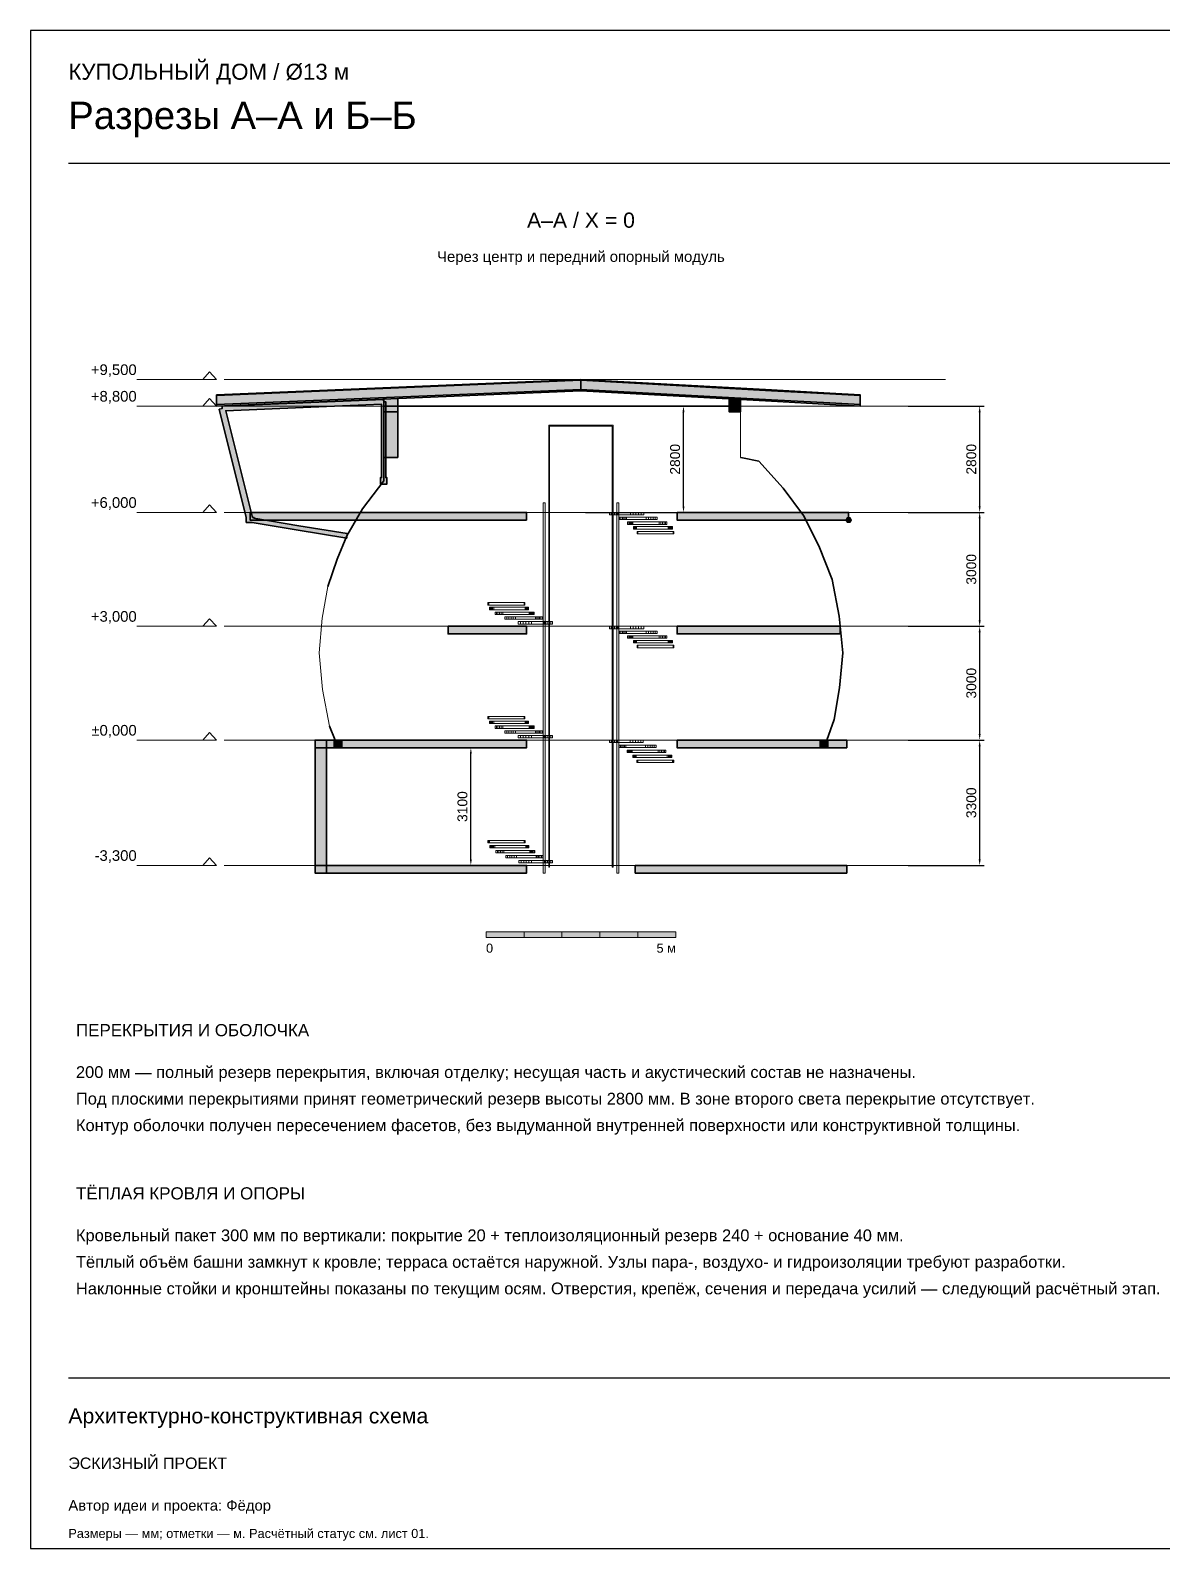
# Paper-space layout '04 Разрезы А–А и Б–Б' of a CAD drawing. Header units: millimetres. Extents: x 10 to 584, y 10 to 410.
# Drawn here: x 10 to 308.2, y 10 to 410 of the extents above; entities that cross this region are included whole.
import ezdxf
from ezdxf.enums import TextEntityAlignment as Align

# ---------------------------------------------------------------- set-up
doc = ezdxf.new("R2010")
doc.units = ezdxf.units.MM
for name, color, linetype, lineweight, true_color in [('P_BEYOND', 7, 'Continuous', 9, 0x9ea9a3), ('P_CUT', 7, 'Continuous', 35, 0x203e3b), ('P_DIM', 7, 'Continuous', 13, 0x203e3b), ('P_FILL', 7, 'Continuous', 0, 0xe8e9e2), ('P_FRAME', 7, 'Continuous', 25, 0x203e3b), ('P_GLASS', 7, 'Continuous', 13, 0x65969d), ('P_OUTLINE', 7, 'Continuous', 18, 0x203e3b), ('P_TEXT', 7, 'Continuous', 18, 0x203e3b)]:
    doc.layers.add(name, color=color, linetype=linetype, lineweight=lineweight, true_color=true_color)
doc.styles.add('DOME', font='Arial.ttf')
doc.dimstyles.new('DOME_DIM', dxfattribs={"dimtxt": 2.6, "dimasz": 1.6, "dimexe": 1.2, "dimexo": 1.2, "dimgap": 0.9, "dimtad": 1, "dimdec": 0, "dimtxsty": 'DOME', "dimcen": 2.5, "dimazin": 3, "dimtfac": 1, "dimtmove": 0, "dimatfit": 3, "dimarcsym": 0})

psp = doc.layouts.new('04 Разрезы А–А и Б–Б')

# ---------------------------------------------------------------- hatches: boundary and pattern name
at = {"layer": 'P_FILL', "true_color": 0xc6b590}
for points in [[(59, 314), (155, 318), (205.1884, 315.2687), (220.5001, 314.4354), (228.5, 314), (228.5, 313.8), (220.5001, 314.2354), (205.1884, 315.0687), (155, 317.8), (59, 313.8)], [(155, 315.4), (205.1884, 312.6687), (220.5001, 311.8354), (228.5, 311.4), (228.5, 311), (220.5001, 311.4354), (205.1884, 312.2687), (155, 315), (59, 311), (59, 311.4)]]:
    psp.add_hatch(color=253, dxfattribs=at).paths.add_polyline_path(points)
at = {"layer": 'P_FILL', "true_color": 0xefe6ca}
psp.add_hatch(color=254, dxfattribs=at).paths.add_polyline_path([(59, 313.8), (155, 317.8), (205.1884, 315.0687), (220.5001, 314.2354), (228.5, 313.8), (228.5, 311.4), (220.5001, 311.8354), (205.1884, 312.6687), (155, 315.4), (59, 311.4)])
at = {"layer": 'P_FILL', "true_color": 0xb6a17c}
for points in [[(66.8572, 280.3), (66.8572, 281.6996), (59.724, 310.1681), (60.5, 310.3625), (60.4832, 310.7663), (60.4748, 310.9682), (81.7525, 311.8548), (103.0302, 312.7413), (103.0386, 312.5394), (103.0554, 312.1356), (103.6054, 312.1356), (103.6054, 292.1618), (103.9054, 292.1618), (103.9054, 291.3118), (103.9054, 290.4618), (103.0554, 290.4618), (102.2054, 290.4618), (102.2054, 291.3118), (102.2054, 292.1618), (102.5054, 292.1618), (102.5054, 311.506), (81.803, 310.6434), (61.4666, 309.796), (68.5065, 281.7), (68.8572, 281.7), (68.8572, 281.45), (80.6947, 279.5048), (93.4339, 277.4114), (93.4011, 277.212), (93.3356, 276.8132), (93.3356, 276.4379), (93.3356, 276.2503), (93.2431, 276.2503), (93.2373, 276.215), (93.0225, 276.2503), (92.7856, 276.2503), (92.7856, 276.2892), (80.4981, 278.3084), (68.3784, 280.3)], [(224.8, 281), (224.975, 281.3031), (225.15, 281.6062), (225.5, 281.6062), (225.85, 281.6062), (226.025, 281.3031), (226.2, 281), (226.025, 280.6969), (225.85, 280.3938), (225.5, 280.3938), (225.15, 280.3938), (224.975, 280.6969)]]:
    psp.add_hatch(color=33, dxfattribs=at).paths.add_polyline_path(points)
at = {"layer": 'P_FILL', "true_color": 0xe4dfcf}
for points in [[(106.7636, 312.9902), (106.7636, 311), (106.7636, 309.5535), (106.7636, 309.5), (106.7636, 301.836), (106.7636, 297.5), (105.7794, 297.5), (103.0554, 297.5), (103.0554, 309.5), (103.0554, 311), (103.0554, 312.8356)], [(197.024, 312.713), (197.024, 311), (197.024, 310.25), (197.024, 309.5), (195.524, 309.5), (194.024, 309.5), (194.024, 310.25), (194.024, 311), (194.024, 312.8762)]]:
    psp.add_hatch(color=254, dxfattribs=at).paths.add_polyline_path(points)
at = {"layer": 'P_FILL', "true_color": 0xd1d3c7}
for points in [[(140.7, 281), (96.906, 281), (67.8572, 281), (67.8572, 283), (96.906, 283), (140.7, 283)], [(180.3, 283), (213.0661, 283), (225.5, 283), (225.5, 281), (213.0661, 281), (180.3, 281)], [(140.7, 253), (140.7, 251), (120, 251), (120, 253)], [(223.2771, 253), (223.2771, 251), (180.3, 251), (180.3, 253)], [(85, 221), (85, 223), (140.7, 223), (140.7, 221)], [(180.3, 223), (225, 223), (225, 221), (180.3, 221)], [(85, 190), (140.7, 190), (140.7, 188), (85, 188)], [(169.3, 190), (225, 190), (225, 188), (169.3, 188)]]:
    psp.add_hatch(color=254, dxfattribs=at).paths.add_polyline_path(points)
at = {"layer": 'P_FILL', "true_color": 0xd5d7ce}
for points in [[(86.5, 223), (88, 223), (88, 205.5), (88, 188), (86.5, 188), (85, 188), (85, 205.5), (85, 223)], [(92, 223), (92, 221), (90, 221), (90, 223)], [(218, 221), (218, 223), (220, 223), (220, 221)]]:
    psp.add_hatch(color=254, dxfattribs=at).paths.add_polyline_path(points)
at = {"layer": 'P_FILL', "true_color": 0x203e3b}
for points in [[(140, 171), (140, 172.5), (130, 172.5), (130, 171)], [(160, 171), (160, 172.5), (150, 172.5), (150, 171)], [(180, 171), (180, 172.5), (170, 172.5), (170, 171)]]:
    psp.add_hatch(color=119, dxfattribs=at).paths.add_polyline_path(points)
at = {"layer": 'P_FILL', "true_color": 0xffffff}
for points in [[(150, 171), (150, 172.5), (140, 172.5), (140, 171)], [(170, 171), (170, 172.5), (160, 172.5), (160, 171)]]:
    psp.add_hatch(color=7, dxfattribs=at).paths.add_polyline_path(points)

# ---------------------------------------------------------------- linework, layer by layer
at = {"layer": 'P_BEYOND'}
for p, q in [((61, 318), (251, 318)), ((61, 311), (251, 311)), ((61, 283), (251, 283)), ((61, 253), (251, 253)), ((61, 223), (251, 223)), ((61, 190), (251, 190))]:
    psp.add_line(p, q, dxfattribs=at)
for points in [[(145.44, 285.5), (145.58, 285.5), (145.58, 188), (145.44, 188), (145.16, 188), (145.02, 188), (145.02, 285.5), (145.16, 285.5), (145.44, 285.5)], [(164.84, 285.5), (164.98, 285.5), (164.98, 188), (164.84, 188), (164.56, 188), (164.42, 188), (164.42, 285.5), (164.56, 285.5), (164.84, 285.5)], [(162.5, 283), (162.9673, 283), (167.25, 283), (168.0132, 283), (168.0132, 282.35), (167.25, 282.35), (162.9673, 282.35), (162.5, 282.35), (162.5, 283)], [(162.9673, 283), (163.424, 283), (168.0132, 283), (168.7593, 283), (168.7593, 282.35), (168.0132, 282.35), (163.424, 282.35), (162.9673, 282.35), (162.9673, 283)], [(163.424, 283), (163.8696, 283), (168.7593, 283), (169.4871, 283), (169.4871, 282.35), (168.7593, 282.35), (163.8696, 282.35), (163.424, 282.35), (163.424, 283)], [(163.8696, 283), (164.3035, 283), (169.4871, 283), (170.1958, 283), (170.1958, 282.35), (169.4871, 282.35), (164.3035, 282.35), (163.8696, 282.35), (163.8696, 283)], [(164.3035, 283), (164.7251, 283), (170.1958, 283), (170.8844, 283), (170.8844, 282.35), (170.1958, 282.35), (164.7251, 282.35), (164.3035, 282.35), (164.3035, 283)], [(164.7251, 283), (165.1339, 283), (170.8844, 283), (171.552, 283), (171.552, 282.35), (170.8844, 282.35), (165.1339, 282.35), (164.7251, 282.35), (164.7251, 283)], [(165.1339, 281.75), (165.5292, 281.75), (171.552, 281.75), (172.1977, 281.75), (172.1977, 281.1), (171.552, 281.1), (165.5292, 281.1), (165.1339, 281.1), (165.1339, 281.75)], [(165.5292, 281.75), (165.9106, 281.75), (172.1977, 281.75), (172.8207, 281.75), (172.8207, 281.1), (172.1977, 281.1), (165.9106, 281.1), (165.5292, 281.1), (165.5292, 281.75)], [(165.9106, 281.75), (166.2776, 281.75), (172.8207, 281.75), (173.4201, 281.75), (173.4201, 281.1), (172.8207, 281.1), (166.2776, 281.1), (165.9106, 281.1), (165.9106, 281.75)], [(166.2776, 281.75), (166.6297, 281.75), (173.4201, 281.75), (173.9951, 281.75), (173.9951, 281.1), (173.4201, 281.1), (166.6297, 281.1), (166.2776, 281.1), (166.2776, 281.75)], [(166.6297, 281.75), (166.9664, 281.75), (173.9951, 281.75), (174.5451, 281.75), (174.5451, 281.1), (173.9951, 281.1), (166.9664, 281.1), (166.6297, 281.1), (166.6297, 281.75)], [(166.9664, 281.75), (167.2873, 281.75), (174.5451, 281.75), (175.0692, 281.75), (175.0692, 281.1), (174.5451, 281.1), (167.2873, 281.1), (166.9664, 281.1), (166.9664, 281.75)], [(167.2873, 280.5), (167.5919, 280.5), (175.0692, 280.5), (175.5668, 280.5), (175.5668, 279.85), (175.0692, 279.85), (167.5919, 279.85), (167.2873, 279.85), (167.2873, 280.5)], [(167.5919, 280.5), (167.8799, 280.5), (175.5668, 280.5), (176.0372, 280.5), (176.0372, 279.85), (175.5668, 279.85), (167.8799, 279.85), (167.5919, 279.85), (167.5919, 280.5)], [(167.8799, 280.5), (168.1509, 280.5), (176.0372, 280.5), (176.4798, 280.5), (176.4798, 279.85), (176.0372, 279.85), (168.1509, 279.85), (167.8799, 279.85), (167.8799, 280.5)], [(168.1509, 280.5), (168.4045, 280.5), (176.4798, 280.5), (176.894, 280.5), (176.894, 279.85), (176.4798, 279.85), (168.4045, 279.85), (168.1509, 279.85), (168.1509, 280.5)], [(168.4045, 280.5), (168.6404, 280.5), (176.894, 280.5), (177.2793, 280.5), (177.2793, 279.85), (176.894, 279.85), (168.6404, 279.85), (168.4045, 279.85), (168.4045, 280.5)], [(168.6404, 280.5), (168.8582, 280.5), (177.2793, 280.5), (177.635, 280.5), (177.635, 279.85), (177.2793, 279.85), (168.8582, 279.85), (168.6404, 279.85), (168.6404, 280.5)], [(168.8582, 279.25), (169.0577, 279.25), (177.635, 279.25), (177.9609, 279.25), (177.9609, 278.6), (177.635, 278.6), (169.0577, 278.6), (168.8582, 278.6), (168.8582, 279.25)], [(169.0577, 279.25), (169.2386, 279.25), (177.9609, 279.25), (178.2564, 279.25), (178.2564, 278.6), (177.9609, 278.6), (169.2386, 278.6), (169.0577, 278.6), (169.0577, 279.25)], [(169.2386, 279.25), (169.4007, 279.25), (178.2564, 279.25), (178.5212, 279.25), (178.5212, 278.6), (178.2564, 278.6), (169.4007, 278.6), (169.2386, 278.6), (169.2386, 279.25)], [(169.4007, 279.25), (169.5438, 279.25), (178.5212, 279.25), (178.7549, 279.25), (178.7549, 278.6), (178.5212, 278.6), (169.5438, 278.6), (169.4007, 278.6), (169.4007, 279.25)], [(169.5438, 279.25), (169.6677, 279.25), (178.7549, 279.25), (178.9572, 279.25), (178.9572, 278.6), (178.7549, 278.6), (169.6677, 278.6), (169.5438, 278.6), (169.5438, 279.25)], [(169.6677, 279.25), (169.7721, 279.25), (178.9572, 279.25), (179.1278, 279.25), (179.1278, 278.6), (178.9572, 278.6), (169.7721, 278.6), (169.6677, 278.6), (169.6677, 279.25)], [(169.7721, 278), (169.857, 278), (179.1278, 278), (179.2665, 278), (179.2665, 277.35), (179.1278, 277.35), (169.857, 277.35), (169.7721, 277.35), (169.7721, 278)], [(169.857, 278), (169.9223, 278), (179.2665, 278), (179.3731, 278), (179.3731, 277.35), (179.2665, 277.35), (169.9223, 277.35), (169.857, 277.35), (169.857, 278)], [(169.9223, 278), (169.9679, 278), (179.3731, 278), (179.4475, 278), (179.4475, 277.35), (179.3731, 277.35), (169.9679, 277.35), (169.9223, 277.35), (169.9223, 278)], [(169.9679, 278), (169.9937, 278), (179.4475, 278), (179.4896, 278), (179.4896, 277.35), (179.4475, 277.35), (169.9937, 277.35), (169.9679, 277.35), (169.9679, 278)], [(169.9937, 278), (169.9996, 278), (179.4896, 278), (179.4994, 278), (179.4994, 277.35), (179.4896, 277.35), (169.9996, 277.35), (169.9937, 277.35), (169.9937, 278)], [(140.0004, 259.25), (140.0063, 259.25), (140.0063, 258.6), (140.0004, 258.6), (130.5104, 258.6), (130.5006, 258.6), (130.5006, 259.25), (130.5104, 259.25), (140.0004, 259.25)], [(140.0063, 259.25), (140.0321, 259.25), (140.0321, 258.6), (140.0063, 258.6), (130.5525, 258.6), (130.5104, 258.6), (130.5104, 259.25), (130.5525, 259.25), (140.0063, 259.25)], [(140.0321, 259.25), (140.0777, 259.25), (140.0777, 258.6), (140.0321, 258.6), (130.6269, 258.6), (130.5525, 258.6), (130.5525, 259.25), (130.6269, 259.25), (140.0321, 259.25)], [(140.0777, 259.25), (140.143, 259.25), (140.143, 258.6), (140.0777, 258.6), (130.7335, 258.6), (130.6269, 258.6), (130.6269, 259.25), (130.7335, 259.25), (140.0777, 259.25)], [(140.143, 259.25), (140.2279, 259.25), (140.2279, 258.6), (140.143, 258.6), (130.8722, 258.6), (130.7335, 258.6), (130.7335, 259.25), (130.8722, 259.25), (140.143, 259.25)], [(140.2279, 258), (140.3323, 258), (140.3323, 257.35), (140.2279, 257.35), (131.0428, 257.35), (130.8722, 257.35), (130.8722, 258), (131.0428, 258), (140.2279, 258)], [(140.3323, 258), (140.4562, 258), (140.4562, 257.35), (140.3323, 257.35), (131.2451, 257.35), (131.0428, 257.35), (131.0428, 258), (131.2451, 258), (140.3323, 258)], [(140.4562, 258), (140.5993, 258), (140.5993, 257.35), (140.4562, 257.35), (131.4788, 257.35), (131.2451, 257.35), (131.2451, 258), (131.4788, 258), (140.4562, 258)], [(140.5993, 258), (140.7614, 258), (140.7614, 257.35), (140.5993, 257.35), (131.7436, 257.35), (131.4788, 257.35), (131.4788, 258), (131.7436, 258), (140.5993, 258)], [(140.7614, 258), (140.9423, 258), (140.9423, 257.35), (140.7614, 257.35), (132.0391, 257.35), (131.7436, 257.35), (131.7436, 258), (132.0391, 258), (140.7614, 258)], [(140.9423, 258), (141.1418, 258), (141.1418, 257.35), (140.9423, 257.35), (132.365, 257.35), (132.0391, 257.35), (132.0391, 258), (132.365, 258), (140.9423, 258)], [(141.1418, 256.75), (141.3596, 256.75), (141.3596, 256.1), (141.1418, 256.1), (132.7207, 256.1), (132.365, 256.1), (132.365, 256.75), (132.7207, 256.75), (141.1418, 256.75)], [(141.3596, 256.75), (141.5955, 256.75), (141.5955, 256.1), (141.3596, 256.1), (133.106, 256.1), (132.7207, 256.1), (132.7207, 256.75), (133.106, 256.75), (141.3596, 256.75)], [(141.5955, 256.75), (141.8491, 256.75), (141.8491, 256.1), (141.5955, 256.1), (133.5202, 256.1), (133.106, 256.1), (133.106, 256.75), (133.5202, 256.75), (141.5955, 256.75)], [(141.8491, 256.75), (142.1201, 256.75), (142.1201, 256.1), (141.8491, 256.1), (133.9628, 256.1), (133.5202, 256.1), (133.5202, 256.75), (133.9628, 256.75), (141.8491, 256.75)], [(142.1201, 256.75), (142.4081, 256.75), (142.4081, 256.1), (142.1201, 256.1), (134.4332, 256.1), (133.9628, 256.1), (133.9628, 256.75), (134.4332, 256.75), (142.1201, 256.75)], [(142.4081, 256.75), (142.7127, 256.75), (142.7127, 256.1), (142.4081, 256.1), (134.9308, 256.1), (134.4332, 256.1), (134.4332, 256.75), (134.9308, 256.75), (142.4081, 256.75)], [(142.7127, 255.5), (143.0336, 255.5), (143.0336, 254.85), (142.7127, 254.85), (135.4549, 254.85), (134.9308, 254.85), (134.9308, 255.5), (135.4549, 255.5), (142.7127, 255.5)], [(143.0336, 255.5), (143.3703, 255.5), (143.3703, 254.85), (143.0336, 254.85), (136.0049, 254.85), (135.4549, 254.85), (135.4549, 255.5), (136.0049, 255.5), (143.0336, 255.5)], [(143.3703, 255.5), (143.7224, 255.5), (143.7224, 254.85), (143.3703, 254.85), (136.5799, 254.85), (136.0049, 254.85), (136.0049, 255.5), (136.5799, 255.5), (143.3703, 255.5)], [(143.7224, 255.5), (144.0894, 255.5), (144.0894, 254.85), (143.7224, 254.85), (137.1793, 254.85), (136.5799, 254.85), (136.5799, 255.5), (137.1793, 255.5), (143.7224, 255.5)], [(144.0894, 255.5), (144.4708, 255.5), (144.4708, 254.85), (144.0894, 254.85), (137.8023, 254.85), (137.1793, 254.85), (137.1793, 255.5), (137.8023, 255.5), (144.0894, 255.5)], [(144.4708, 255.5), (144.8661, 255.5), (144.8661, 254.85), (144.4708, 254.85), (138.448, 254.85), (137.8023, 254.85), (137.8023, 255.5), (138.448, 255.5), (144.4708, 255.5)], [(144.8661, 254.25), (145.2749, 254.25), (145.2749, 253.6), (144.8661, 253.6), (139.1156, 253.6), (138.448, 253.6), (138.448, 254.25), (139.1156, 254.25), (144.8661, 254.25)], [(145.2749, 254.25), (145.6965, 254.25), (145.6965, 253.6), (145.2749, 253.6), (139.8042, 253.6), (139.1156, 253.6), (139.1156, 254.25), (139.8042, 254.25), (145.2749, 254.25)], [(145.6965, 254.25), (146.1304, 254.25), (146.1304, 253.6), (145.6965, 253.6), (140.5129, 253.6), (139.8042, 253.6), (139.8042, 254.25), (140.5129, 254.25), (145.6965, 254.25)], [(146.1304, 254.25), (146.576, 254.25), (146.576, 253.6), (146.1304, 253.6), (141.2407, 253.6), (140.5129, 253.6), (140.5129, 254.25), (141.2407, 254.25), (146.1304, 254.25)], [(146.576, 254.25), (147.0327, 254.25), (147.0327, 253.6), (146.576, 253.6), (141.9868, 253.6), (141.2407, 253.6), (141.2407, 254.25), (141.9868, 254.25), (146.576, 254.25)], [(147.0327, 254.25), (147.5, 254.25), (147.5, 253.6), (147.0327, 253.6), (142.75, 253.6), (141.9868, 253.6), (141.9868, 254.25), (142.75, 254.25), (147.0327, 254.25)], [(162.5, 253), (162.9673, 253), (167.25, 253), (168.0132, 253), (168.0132, 252.35), (167.25, 252.35), (162.9673, 252.35), (162.5, 252.35), (162.5, 253)], [(162.9673, 253), (163.424, 253), (168.0132, 253), (168.7593, 253), (168.7593, 252.35), (168.0132, 252.35), (163.424, 252.35), (162.9673, 252.35), (162.9673, 253)], [(163.424, 253), (163.8696, 253), (168.7593, 253), (169.4871, 253), (169.4871, 252.35), (168.7593, 252.35), (163.8696, 252.35), (163.424, 252.35), (163.424, 253)], [(163.8696, 253), (164.3035, 253), (169.4871, 253), (170.1958, 253), (170.1958, 252.35), (169.4871, 252.35), (164.3035, 252.35), (163.8696, 252.35), (163.8696, 253)], [(164.3035, 253), (164.7251, 253), (170.1958, 253), (170.8844, 253), (170.8844, 252.35), (170.1958, 252.35), (164.7251, 252.35), (164.3035, 252.35), (164.3035, 253)], [(164.7251, 253), (165.1339, 253), (170.8844, 253), (171.552, 253), (171.552, 252.35), (170.8844, 252.35), (165.1339, 252.35), (164.7251, 252.35), (164.7251, 253)], [(165.1339, 251.75), (165.5292, 251.75), (171.552, 251.75), (172.1977, 251.75), (172.1977, 251.1), (171.552, 251.1), (165.5292, 251.1), (165.1339, 251.1), (165.1339, 251.75)], [(165.5292, 251.75), (165.9106, 251.75), (172.1977, 251.75), (172.8207, 251.75), (172.8207, 251.1), (172.1977, 251.1), (165.9106, 251.1), (165.5292, 251.1), (165.5292, 251.75)], [(165.9106, 251.75), (166.2776, 251.75), (172.8207, 251.75), (173.4201, 251.75), (173.4201, 251.1), (172.8207, 251.1), (166.2776, 251.1), (165.9106, 251.1), (165.9106, 251.75)], [(166.2776, 251.75), (166.6297, 251.75), (173.4201, 251.75), (173.9951, 251.75), (173.9951, 251.1), (173.4201, 251.1), (166.6297, 251.1), (166.2776, 251.1), (166.2776, 251.75)], [(166.6297, 251.75), (166.9664, 251.75), (173.9951, 251.75), (174.5451, 251.75), (174.5451, 251.1), (173.9951, 251.1), (166.9664, 251.1), (166.6297, 251.1), (166.6297, 251.75)], [(166.9664, 251.75), (167.2873, 251.75), (174.5451, 251.75), (175.0692, 251.75), (175.0692, 251.1), (174.5451, 251.1), (167.2873, 251.1), (166.9664, 251.1), (166.9664, 251.75)], [(167.2873, 250.5), (167.5919, 250.5), (175.0692, 250.5), (175.5668, 250.5), (175.5668, 249.85), (175.0692, 249.85), (167.5919, 249.85), (167.2873, 249.85), (167.2873, 250.5)], [(167.5919, 250.5), (167.8799, 250.5), (175.5668, 250.5), (176.0372, 250.5), (176.0372, 249.85), (175.5668, 249.85), (167.8799, 249.85), (167.5919, 249.85), (167.5919, 250.5)], [(167.8799, 250.5), (168.1509, 250.5), (176.0372, 250.5), (176.4798, 250.5), (176.4798, 249.85), (176.0372, 249.85), (168.1509, 249.85), (167.8799, 249.85), (167.8799, 250.5)], [(168.1509, 250.5), (168.4045, 250.5), (176.4798, 250.5), (176.894, 250.5), (176.894, 249.85), (176.4798, 249.85), (168.4045, 249.85), (168.1509, 249.85), (168.1509, 250.5)], [(168.4045, 250.5), (168.6404, 250.5), (176.894, 250.5), (177.2793, 250.5), (177.2793, 249.85), (176.894, 249.85), (168.6404, 249.85), (168.4045, 249.85), (168.4045, 250.5)], [(168.6404, 250.5), (168.8582, 250.5), (177.2793, 250.5), (177.635, 250.5), (177.635, 249.85), (177.2793, 249.85), (168.8582, 249.85), (168.6404, 249.85), (168.6404, 250.5)], [(168.8582, 249.25), (169.0577, 249.25), (177.635, 249.25), (177.9609, 249.25), (177.9609, 248.6), (177.635, 248.6), (169.0577, 248.6), (168.8582, 248.6), (168.8582, 249.25)], [(169.0577, 249.25), (169.2386, 249.25), (177.9609, 249.25), (178.2564, 249.25), (178.2564, 248.6), (177.9609, 248.6), (169.2386, 248.6), (169.0577, 248.6), (169.0577, 249.25)], [(169.2386, 249.25), (169.4007, 249.25), (178.2564, 249.25), (178.5212, 249.25), (178.5212, 248.6), (178.2564, 248.6), (169.4007, 248.6), (169.2386, 248.6), (169.2386, 249.25)], [(169.4007, 249.25), (169.5438, 249.25), (178.5212, 249.25), (178.7549, 249.25), (178.7549, 248.6), (178.5212, 248.6), (169.5438, 248.6), (169.4007, 248.6), (169.4007, 249.25)], [(169.5438, 249.25), (169.6677, 249.25), (178.7549, 249.25), (178.9572, 249.25), (178.9572, 248.6), (178.7549, 248.6), (169.6677, 248.6), (169.5438, 248.6), (169.5438, 249.25)], [(169.6677, 249.25), (169.7721, 249.25), (178.9572, 249.25), (179.1278, 249.25), (179.1278, 248.6), (178.9572, 248.6), (169.7721, 248.6), (169.6677, 248.6), (169.6677, 249.25)], [(169.7721, 248), (169.857, 248), (179.1278, 248), (179.2665, 248), (179.2665, 247.35), (179.1278, 247.35), (169.857, 247.35), (169.7721, 247.35), (169.7721, 248)], [(169.857, 248), (169.9223, 248), (179.2665, 248), (179.3731, 248), (179.3731, 247.35), (179.2665, 247.35), (169.9223, 247.35), (169.857, 247.35), (169.857, 248)], [(169.9223, 248), (169.9679, 248), (179.3731, 248), (179.4475, 248), (179.4475, 247.35), (179.3731, 247.35), (169.9679, 247.35), (169.9223, 247.35), (169.9223, 248)], [(169.9679, 248), (169.9937, 248), (179.4475, 248), (179.4896, 248), (179.4896, 247.35), (179.4475, 247.35), (169.9937, 247.35), (169.9679, 247.35), (169.9679, 248)], [(169.9937, 248), (169.9996, 248), (179.4896, 248), (179.4994, 248), (179.4994, 247.35), (179.4896, 247.35), (169.9996, 247.35), (169.9937, 247.35), (169.9937, 248)], [(140.0004, 229.25), (140.0063, 229.25), (140.0063, 228.6), (140.0004, 228.6), (130.5104, 228.6), (130.5006, 228.6), (130.5006, 229.25), (130.5104, 229.25), (140.0004, 229.25)], [(140.0063, 229.25), (140.0321, 229.25), (140.0321, 228.6), (140.0063, 228.6), (130.5525, 228.6), (130.5104, 228.6), (130.5104, 229.25), (130.5525, 229.25), (140.0063, 229.25)], [(140.0321, 229.25), (140.0777, 229.25), (140.0777, 228.6), (140.0321, 228.6), (130.6269, 228.6), (130.5525, 228.6), (130.5525, 229.25), (130.6269, 229.25), (140.0321, 229.25)], [(140.0777, 229.25), (140.143, 229.25), (140.143, 228.6), (140.0777, 228.6), (130.7335, 228.6), (130.6269, 228.6), (130.6269, 229.25), (130.7335, 229.25), (140.0777, 229.25)], [(140.143, 229.25), (140.2279, 229.25), (140.2279, 228.6), (140.143, 228.6), (130.8722, 228.6), (130.7335, 228.6), (130.7335, 229.25), (130.8722, 229.25), (140.143, 229.25)], [(140.2279, 228), (140.3323, 228), (140.3323, 227.35), (140.2279, 227.35), (131.0428, 227.35), (130.8722, 227.35), (130.8722, 228), (131.0428, 228), (140.2279, 228)], [(140.3323, 228), (140.4562, 228), (140.4562, 227.35), (140.3323, 227.35), (131.2451, 227.35), (131.0428, 227.35), (131.0428, 228), (131.2451, 228), (140.3323, 228)], [(140.4562, 228), (140.5993, 228), (140.5993, 227.35), (140.4562, 227.35), (131.4788, 227.35), (131.2451, 227.35), (131.2451, 228), (131.4788, 228), (140.4562, 228)], [(140.5993, 228), (140.7614, 228), (140.7614, 227.35), (140.5993, 227.35), (131.7436, 227.35), (131.4788, 227.35), (131.4788, 228), (131.7436, 228), (140.5993, 228)], [(140.7614, 228), (140.9423, 228), (140.9423, 227.35), (140.7614, 227.35), (132.0391, 227.35), (131.7436, 227.35), (131.7436, 228), (132.0391, 228), (140.7614, 228)], [(140.9423, 228), (141.1418, 228), (141.1418, 227.35), (140.9423, 227.35), (132.365, 227.35), (132.0391, 227.35), (132.0391, 228), (132.365, 228), (140.9423, 228)], [(141.1418, 226.75), (141.3596, 226.75), (141.3596, 226.1), (141.1418, 226.1), (132.7207, 226.1), (132.365, 226.1), (132.365, 226.75), (132.7207, 226.75), (141.1418, 226.75)], [(141.3596, 226.75), (141.5955, 226.75), (141.5955, 226.1), (141.3596, 226.1), (133.106, 226.1), (132.7207, 226.1), (132.7207, 226.75), (133.106, 226.75), (141.3596, 226.75)], [(141.5955, 226.75), (141.8491, 226.75), (141.8491, 226.1), (141.5955, 226.1), (133.5202, 226.1), (133.106, 226.1), (133.106, 226.75), (133.5202, 226.75), (141.5955, 226.75)], [(141.8491, 226.75), (142.1201, 226.75), (142.1201, 226.1), (141.8491, 226.1), (133.9628, 226.1), (133.5202, 226.1), (133.5202, 226.75), (133.9628, 226.75), (141.8491, 226.75)], [(142.1201, 226.75), (142.4081, 226.75), (142.4081, 226.1), (142.1201, 226.1), (134.4332, 226.1), (133.9628, 226.1), (133.9628, 226.75), (134.4332, 226.75), (142.1201, 226.75)], [(142.4081, 226.75), (142.7127, 226.75), (142.7127, 226.1), (142.4081, 226.1), (134.9308, 226.1), (134.4332, 226.1), (134.4332, 226.75), (134.9308, 226.75), (142.4081, 226.75)], [(142.7127, 225.5), (143.0336, 225.5), (143.0336, 224.85), (142.7127, 224.85), (135.4549, 224.85), (134.9308, 224.85), (134.9308, 225.5), (135.4549, 225.5), (142.7127, 225.5)], [(143.0336, 225.5), (143.3703, 225.5), (143.3703, 224.85), (143.0336, 224.85), (136.0049, 224.85), (135.4549, 224.85), (135.4549, 225.5), (136.0049, 225.5), (143.0336, 225.5)], [(143.3703, 225.5), (143.7224, 225.5), (143.7224, 224.85), (143.3703, 224.85), (136.5799, 224.85), (136.0049, 224.85), (136.0049, 225.5), (136.5799, 225.5), (143.3703, 225.5)], [(143.7224, 225.5), (144.0894, 225.5), (144.0894, 224.85), (143.7224, 224.85), (137.1793, 224.85), (136.5799, 224.85), (136.5799, 225.5), (137.1793, 225.5), (143.7224, 225.5)], [(144.0894, 225.5), (144.4708, 225.5), (144.4708, 224.85), (144.0894, 224.85), (137.8023, 224.85), (137.1793, 224.85), (137.1793, 225.5), (137.8023, 225.5), (144.0894, 225.5)], [(144.4708, 225.5), (144.8661, 225.5), (144.8661, 224.85), (144.4708, 224.85), (138.448, 224.85), (137.8023, 224.85), (137.8023, 225.5), (138.448, 225.5), (144.4708, 225.5)], [(144.8661, 224.25), (145.2749, 224.25), (145.2749, 223.6), (144.8661, 223.6), (139.1156, 223.6), (138.448, 223.6), (138.448, 224.25), (139.1156, 224.25), (144.8661, 224.25)], [(145.2749, 224.25), (145.6965, 224.25), (145.6965, 223.6), (145.2749, 223.6), (139.8042, 223.6), (139.1156, 223.6), (139.1156, 224.25), (139.8042, 224.25), (145.2749, 224.25)], [(145.6965, 224.25), (146.1304, 224.25), (146.1304, 223.6), (145.6965, 223.6), (140.5129, 223.6), (139.8042, 223.6), (139.8042, 224.25), (140.5129, 224.25), (145.6965, 224.25)], [(146.1304, 224.25), (146.576, 224.25), (146.576, 223.6), (146.1304, 223.6), (141.2407, 223.6), (140.5129, 223.6), (140.5129, 224.25), (141.2407, 224.25), (146.1304, 224.25)], [(146.576, 224.25), (147.0327, 224.25), (147.0327, 223.6), (146.576, 223.6), (141.9868, 223.6), (141.2407, 223.6), (141.2407, 224.25), (141.9868, 224.25), (146.576, 224.25)], [(147.0327, 224.25), (147.5, 224.25), (147.5, 223.6), (147.0327, 223.6), (142.75, 223.6), (141.9868, 223.6), (141.9868, 224.25), (142.75, 224.25), (147.0327, 224.25)], [(162.5, 223), (162.9488, 223), (167.25, 223), (167.983, 223), (167.983, 222.35), (167.25, 222.35), (162.9488, 222.35), (162.5, 222.35), (162.5, 223)], [(162.9488, 223), (163.3879, 223), (167.983, 223), (168.7002, 223), (168.7002, 222.35), (167.983, 222.35), (163.3879, 222.35), (162.9488, 222.35), (162.9488, 223)], [(163.3879, 223), (163.8168, 223), (168.7002, 223), (169.4007, 223), (169.4007, 222.35), (168.7002, 222.35), (163.8168, 222.35), (163.3879, 222.35), (163.3879, 223)], [(163.8168, 223), (164.2349, 223), (169.4007, 223), (170.0837, 223), (170.0837, 222.35), (169.4007, 222.35), (164.2349, 222.35), (163.8168, 222.35), (163.8168, 223)], [(164.2349, 223), (164.6418, 223), (170.0837, 223), (170.7483, 223), (170.7483, 222.35), (170.0837, 222.35), (164.6418, 222.35), (164.2349, 222.35), (164.2349, 223)], [(164.6418, 223), (165.037, 223), (170.7483, 223), (171.3937, 223), (171.3937, 222.35), (170.7483, 222.35), (165.037, 222.35), (164.6418, 222.35), (164.6418, 223)], [(165.037, 221.68), (165.4199, 221.68), (171.3937, 221.68), (172.0191, 221.68), (172.0191, 221.03), (171.3937, 221.03), (165.4199, 221.03), (165.037, 221.03), (165.037, 221.68)], [(165.4199, 221.68), (165.7901, 221.68), (172.0191, 221.68), (172.6238, 221.68), (172.6238, 221.03), (172.0191, 221.03), (165.7901, 221.03), (165.4199, 221.03), (165.4199, 221.68)], [(165.7901, 221.68), (166.1472, 221.68), (172.6238, 221.68), (173.207, 221.68), (173.207, 221.03), (172.6238, 221.03), (166.1472, 221.03), (165.7901, 221.03), (165.7901, 221.68)], [(166.1472, 221.68), (166.4907, 221.68), (173.207, 221.68), (173.7681, 221.68), (173.7681, 221.03), (173.207, 221.03), (166.4907, 221.03), (166.1472, 221.03), (166.1472, 221.68)], [(166.4907, 221.68), (166.8202, 221.68), (173.7681, 221.68), (174.3063, 221.68), (174.3063, 221.03), (173.7681, 221.03), (166.8202, 221.03), (166.4907, 221.03), (166.4907, 221.68)], [(166.8202, 221.68), (167.1353, 221.68), (174.3063, 221.68), (174.8209, 221.68), (174.8209, 221.03), (174.3063, 221.03), (167.1353, 221.03), (166.8202, 221.03), (166.8202, 221.68)], [(167.1353, 220.36), (167.4356, 220.36), (174.8209, 220.36), (175.3114, 220.36), (175.3114, 219.71), (174.8209, 219.71), (167.4356, 219.71), (167.1353, 219.71), (167.1353, 220.36)], [(167.4356, 220.36), (167.7207, 220.36), (175.3114, 220.36), (175.7772, 220.36), (175.7772, 219.71), (175.3114, 219.71), (167.7207, 219.71), (167.4356, 219.71), (167.4356, 220.36)], [(167.7207, 220.36), (167.9904, 220.36), (175.7772, 220.36), (176.2176, 220.36), (176.2176, 219.71), (175.7772, 219.71), (167.9904, 219.71), (167.7207, 219.71), (167.7207, 220.36)], [(167.9904, 220.36), (168.2442, 220.36), (176.2176, 220.36), (176.6322, 220.36), (176.6322, 219.71), (176.2176, 219.71), (168.2442, 219.71), (167.9904, 219.71), (167.9904, 220.36)], [(168.2442, 220.36), (168.4819, 220.36), (176.6322, 220.36), (177.0205, 220.36), (177.0205, 219.71), (176.6322, 219.71), (168.4819, 219.71), (168.2442, 219.71), (168.2442, 220.36)], [(168.4819, 220.36), (168.7032, 220.36), (177.0205, 220.36), (177.3819, 220.36), (177.3819, 219.71), (177.0205, 219.71), (168.7032, 219.71), (168.4819, 219.71), (168.4819, 220.36)], [(168.7032, 219.04), (168.9078, 219.04), (177.3819, 219.04), (177.716, 219.04), (177.716, 218.39), (177.3819, 218.39), (168.9078, 218.39), (168.7032, 218.39), (168.7032, 219.04)], [(168.9078, 219.04), (169.0954, 219.04), (177.716, 219.04), (178.0225, 219.04), (178.0225, 218.39), (177.716, 218.39), (169.0954, 218.39), (168.9078, 218.39), (168.9078, 219.04)], [(169.0954, 219.04), (169.2658, 219.04), (178.0225, 219.04), (178.3009, 219.04), (178.3009, 218.39), (178.0225, 218.39), (169.2658, 218.39), (169.0954, 218.39), (169.0954, 219.04)], [(169.2658, 219.04), (169.4189, 219.04), (178.3009, 219.04), (178.5509, 219.04), (178.5509, 218.39), (178.3009, 218.39), (169.4189, 218.39), (169.2658, 218.39), (169.2658, 219.04)], [(169.4189, 219.04), (169.5544, 219.04), (178.5509, 219.04), (178.7722, 219.04), (178.7722, 218.39), (178.5509, 218.39), (169.5544, 218.39), (169.4189, 218.39), (169.4189, 219.04)], [(169.5544, 219.04), (169.6722, 219.04), (178.7722, 219.04), (178.9646, 219.04), (178.9646, 218.39), (178.7722, 218.39), (169.6722, 218.39), (169.5544, 218.39), (169.5544, 219.04)], [(169.6722, 217.72), (169.7721, 217.72), (178.9646, 217.72), (179.1278, 217.72), (179.1278, 217.07), (178.9646, 217.07), (169.7721, 217.07), (169.6722, 217.07), (169.6722, 217.72)], [(169.7721, 217.72), (169.854, 217.72), (179.1278, 217.72), (179.2616, 217.72), (179.2616, 217.07), (179.1278, 217.07), (169.854, 217.07), (169.7721, 217.07), (169.7721, 217.72)], [(169.854, 217.72), (169.9178, 217.72), (179.2616, 217.72), (179.3658, 217.72), (179.3658, 217.07), (179.2616, 217.07), (169.9178, 217.07), (169.854, 217.07), (169.854, 217.72)], [(169.9178, 217.72), (169.9635, 217.72), (179.3658, 217.72), (179.4403, 217.72), (179.4403, 217.07), (179.3658, 217.07), (169.9635, 217.07), (169.9178, 217.07), (169.9178, 217.72)], [(169.9635, 217.72), (169.9909, 217.72), (179.4403, 217.72), (179.4851, 217.72), (179.4851, 217.07), (179.4403, 217.07), (169.9909, 217.07), (169.9635, 217.07), (169.9635, 217.72)], [(169.9909, 217.72), (170, 217.72), (179.4851, 217.72), (179.5, 217.72), (179.5, 217.07), (179.4851, 217.07), (170, 217.07), (169.9909, 217.07), (169.9909, 217.72)], [(140, 196.6), (140.0091, 196.6), (140.0091, 195.95), (140, 195.95), (130.5149, 195.95), (130.5, 195.95), (130.5, 196.6), (130.5149, 196.6), (140, 196.6)], [(140.0091, 196.6), (140.0365, 196.6), (140.0365, 195.95), (140.0091, 195.95), (130.5597, 195.95), (130.5149, 195.95), (130.5149, 196.6), (130.5597, 196.6), (140.0091, 196.6)], [(140.0365, 196.6), (140.0822, 196.6), (140.0822, 195.95), (140.0365, 195.95), (130.6342, 195.95), (130.5597, 195.95), (130.5597, 196.6), (130.6342, 196.6), (140.0365, 196.6)], [(140.0822, 196.6), (140.146, 196.6), (140.146, 195.95), (140.0822, 195.95), (130.7384, 195.95), (130.6342, 195.95), (130.6342, 196.6), (130.7384, 196.6), (140.0822, 196.6)], [(140.146, 196.6), (140.2279, 196.6), (140.2279, 195.95), (140.146, 195.95), (130.8722, 195.95), (130.7384, 195.95), (130.7384, 196.6), (130.8722, 196.6), (140.146, 196.6)], [(140.2279, 196.6), (140.3278, 196.6), (140.3278, 195.95), (140.2279, 195.95), (131.0354, 195.95), (130.8722, 195.95), (130.8722, 196.6), (131.0354, 196.6), (140.2279, 196.6)], [(140.3278, 195.28), (140.4456, 195.28), (140.4456, 194.63), (140.3278, 194.63), (131.2278, 194.63), (131.0354, 194.63), (131.0354, 195.28), (131.2278, 195.28), (140.3278, 195.28)], [(140.4456, 195.28), (140.5811, 195.28), (140.5811, 194.63), (140.4456, 194.63), (131.4491, 194.63), (131.2278, 194.63), (131.2278, 195.28), (131.4491, 195.28), (140.4456, 195.28)], [(140.5811, 195.28), (140.7342, 195.28), (140.7342, 194.63), (140.5811, 194.63), (131.6991, 194.63), (131.4491, 194.63), (131.4491, 195.28), (131.6991, 195.28), (140.5811, 195.28)], [(140.7342, 195.28), (140.9046, 195.28), (140.9046, 194.63), (140.7342, 194.63), (131.9775, 194.63), (131.6991, 194.63), (131.6991, 195.28), (131.9775, 195.28), (140.7342, 195.28)], [(140.9046, 195.28), (141.0922, 195.28), (141.0922, 194.63), (140.9046, 194.63), (132.284, 194.63), (131.9775, 194.63), (131.9775, 195.28), (132.284, 195.28), (140.9046, 195.28)], [(141.0922, 195.28), (141.2968, 195.28), (141.2968, 194.63), (141.0922, 194.63), (132.6181, 194.63), (132.284, 194.63), (132.284, 195.28), (132.6181, 195.28), (141.0922, 195.28)], [(141.2968, 193.96), (141.5181, 193.96), (141.5181, 193.31), (141.2968, 193.31), (132.9795, 193.31), (132.6181, 193.31), (132.6181, 193.96), (132.9795, 193.96), (141.2968, 193.96)], [(141.5181, 193.96), (141.7558, 193.96), (141.7558, 193.31), (141.5181, 193.31), (133.3678, 193.31), (132.9795, 193.31), (132.9795, 193.96), (133.3678, 193.96), (141.5181, 193.96)], [(141.7558, 193.96), (142.0096, 193.96), (142.0096, 193.31), (141.7558, 193.31), (133.7824, 193.31), (133.3678, 193.31), (133.3678, 193.96), (133.7824, 193.96), (141.7558, 193.96)], [(142.0096, 193.96), (142.2793, 193.96), (142.2793, 193.31), (142.0096, 193.31), (134.2228, 193.31), (133.7824, 193.31), (133.7824, 193.96), (134.2228, 193.96), (142.0096, 193.96)], [(142.2793, 193.96), (142.5644, 193.96), (142.5644, 193.31), (142.2793, 193.31), (134.6886, 193.31), (134.2228, 193.31), (134.2228, 193.96), (134.6886, 193.96), (142.2793, 193.96)], [(142.5644, 193.96), (142.8647, 193.96), (142.8647, 193.31), (142.5644, 193.31), (135.1791, 193.31), (134.6886, 193.31), (134.6886, 193.96), (135.1791, 193.96), (142.5644, 193.96)], [(142.8647, 192.64), (143.1798, 192.64), (143.1798, 191.99), (142.8647, 191.99), (135.6937, 191.99), (135.1791, 191.99), (135.1791, 192.64), (135.6937, 192.64), (142.8647, 192.64)], [(143.1798, 192.64), (143.5093, 192.64), (143.5093, 191.99), (143.1798, 191.99), (136.2319, 191.99), (135.6937, 191.99), (135.6937, 192.64), (136.2319, 192.64), (143.1798, 192.64)], [(143.5093, 192.64), (143.8528, 192.64), (143.8528, 191.99), (143.5093, 191.99), (136.793, 191.99), (136.2319, 191.99), (136.2319, 192.64), (136.793, 192.64), (143.5093, 192.64)], [(143.8528, 192.64), (144.2099, 192.64), (144.2099, 191.99), (143.8528, 191.99), (137.3762, 191.99), (136.793, 191.99), (136.793, 192.64), (137.3762, 192.64), (143.8528, 192.64)], [(144.2099, 192.64), (144.5801, 192.64), (144.5801, 191.99), (144.2099, 191.99), (137.9809, 191.99), (137.3762, 191.99), (137.3762, 192.64), (137.9809, 192.64), (144.2099, 192.64)], [(144.5801, 192.64), (144.963, 192.64), (144.963, 191.99), (144.5801, 191.99), (138.6063, 191.99), (137.9809, 191.99), (137.9809, 192.64), (138.6063, 192.64), (144.5801, 192.64)], [(144.963, 191.32), (145.3582, 191.32), (145.3582, 190.67), (144.963, 190.67), (139.2517, 190.67), (138.6063, 190.67), (138.6063, 191.32), (139.2517, 191.32), (144.963, 191.32)], [(145.3582, 191.32), (145.7651, 191.32), (145.7651, 190.67), (145.3582, 190.67), (139.9163, 190.67), (139.2517, 190.67), (139.2517, 191.32), (139.9163, 191.32), (145.3582, 191.32)], [(145.7651, 191.32), (146.1832, 191.32), (146.1832, 190.67), (145.7651, 190.67), (140.5993, 190.67), (139.9163, 190.67), (139.9163, 191.32), (140.5993, 191.32), (145.7651, 191.32)], [(146.1832, 191.32), (146.6121, 191.32), (146.6121, 190.67), (146.1832, 190.67), (141.2998, 190.67), (140.5993, 190.67), (140.5993, 191.32), (141.2998, 191.32), (146.1832, 191.32)], [(146.6121, 191.32), (147.0512, 191.32), (147.0512, 190.67), (146.6121, 190.67), (142.017, 190.67), (141.2998, 190.67), (141.2998, 191.32), (142.017, 191.32), (146.6121, 191.32)], [(147.0512, 191.32), (147.5, 191.32), (147.5, 190.67), (147.0512, 190.67), (142.75, 190.67), (142.017, 190.67), (142.017, 191.32), (142.75, 191.32), (147.0512, 191.32)]]:
    psp.add_lwpolyline(points, dxfattribs=at)
at = {"layer": 'P_CUT'}
for points in [[(59, 314), (155, 318), (205.1884, 315.2687), (220.5001, 314.4354), (228.5, 314), (228.5, 313.8), (220.5001, 314.2354), (205.1884, 315.0687), (155, 317.8), (59, 313.8), (59, 314)], [(59, 313.8), (155, 317.8), (205.1884, 315.0687), (220.5001, 314.2354), (228.5, 313.8), (228.5, 311.4), (220.5001, 311.8354), (205.1884, 312.6687), (155, 315.4), (59, 311.4), (59, 313.8)], [(155, 317.8), (155, 318)], [(155, 315.4), (155, 317.8)], [(155, 315.4), (205.1884, 312.6687), (220.5001, 311.8354), (228.5, 311.4), (228.5, 311), (220.5001, 311.4354), (205.1884, 312.2687), (155, 315), (59, 311), (59, 311.4), (155, 315.4)], [(59, 314), (59, 311)], [(66.8572, 280.3), (66.8572, 281.6996), (59.724, 310.1681), (60.5, 310.3625), (60.4832, 310.7663), (60.4748, 310.9682), (81.7525, 311.8548), (103.0302, 312.7413), (103.0386, 312.5394), (103.0554, 312.1356), (103.6054, 312.1356), (103.6054, 292.1618), (103.9054, 292.1618), (103.9054, 291.3118), (103.9054, 290.4618), (103.0554, 290.4618), (102.2054, 290.4618), (102.2054, 291.3118), (102.2054, 292.1618), (102.5054, 292.1618), (102.5054, 311.506), (81.803, 310.6434), (61.4666, 309.796), (68.5065, 281.7), (68.8572, 281.7), (68.8572, 281.45), (80.6947, 279.5048), (93.4339, 277.4114), (93.4011, 277.212), (93.3356, 276.8132), (93.3356, 276.4379), (93.3356, 276.2503), (93.2431, 276.2503), (93.2373, 276.215), (93.0225, 276.2503), (92.7856, 276.2503), (92.7856, 276.2892), (80.4981, 278.3084), (68.3784, 280.3), (66.8572, 280.3)], [(106.7636, 312.9902), (106.7636, 311), (106.7636, 309.5535), (106.7636, 309.5), (106.7636, 301.836), (106.7636, 297.5), (105.7794, 297.5), (103.0554, 297.5), (103.0554, 309.5), (103.0554, 311), (103.0554, 312.8356), (106.7636, 312.9902)], [(155, 315), (155, 315.4)], [(197.024, 312.713), (197.024, 311), (197.024, 310.25), (197.024, 309.5), (195.524, 309.5), (194.024, 309.5), (194.024, 310.25), (194.024, 311), (194.024, 312.8762), (197.024, 312.713)], [(228.5, 314), (228.5, 311)], [(106.7636, 311), (103.0554, 311)], [(103.0554, 309.5), (103.0554, 311)], [(103.0554, 311), (138.9482, 311)], [(106.7069, 309.5), (103.0554, 309.5)], [(103.0554, 297.5), (103.0554, 309.5)], [(106.7636, 309.5), (106.7069, 309.5)], [(106.7636, 310.9465), (106.7636, 311)], [(106.7636, 310.9231), (106.7636, 310.9465)], [(106.7636, 309.5), (106.7636, 310.9231)], [(106.7636, 305.164), (106.7636, 309.5)], [(138.9482, 311), (174.8411, 311)], [(174.8411, 311), (197.024, 311)], [(106.7636, 297.5), (106.7636, 305.164)], [(103.0554, 291.3118), (103.0554, 297.5)], [(103.0554, 297.5), (106.7636, 297.5)], [(197.5325, 297.3993), (197.024, 297.5)], [(201.871, 296.5402), (197.5325, 297.3993)], [(201.871, 296.5402), (208.2581, 289.4107)], [(103.0554, 291.3118), (97.4522, 283.9464)], [(208.2581, 289.4107), (213.6463, 282.2264)], [(140.7, 281), (96.906, 281), (67.8572, 281), (67.8572, 283), (96.906, 283), (140.7, 283), (140.7, 281)], [(97.4522, 283.9464), (93.3356, 276.8132)], [(180.3, 283), (213.0661, 283), (225.5, 283), (225.5, 281), (213.0661, 281), (180.3, 281), (180.3, 283)], [(213.6463, 282.2264), (217.6625, 274.1941)], [(224.8, 281), (224.975, 281.3031), (225.15, 281.6062), (225.5, 281.6062), (225.85, 281.6062), (226.025, 281.3031), (226.2, 281), (226.025, 280.6969), (225.85, 280.3938), (225.5, 280.3938), (225.15, 280.3938), (224.975, 280.6969), (224.8, 281)], [(93.3356, 276.8132), (90.8011, 270.6443)], [(217.6625, 274.1941), (221.1829, 265.2929)], [(90.8011, 270.6443), (88.3169, 263.4876)], [(221.1829, 265.2929), (223.027, 255.6369)], [(140.7, 253), (140.7, 251), (120, 251), (120, 253), (140.7, 253)], [(223.2771, 253), (223.2771, 251), (180.3, 251), (180.3, 253), (223.2771, 253)], [(223.027, 255.6369), (223.9429, 245.981)], [(223.9429, 245.981), (223.1172, 236.8095)], [(223.1172, 236.8095), (221.6831, 228.4743)], [(221.6831, 228.4743), (219.7829, 223)], [(88.8171, 226.6691), (90.2682, 223)], [(86.5, 223), (88, 223), (88, 205.5), (88, 188), (86.5, 188), (85, 188), (85, 205.5), (85, 223), (86.5, 223)], [(85, 221), (85, 223), (140.7, 223), (140.7, 221), (85, 221)], [(92, 223), (92, 221), (90, 221), (90, 223), (92, 223)], [(180.3, 223), (225, 223), (225, 221), (180.3, 221), (180.3, 223)], [(218, 221), (218, 223), (220, 223), (220, 221), (218, 221)], [(85, 190), (140.7, 190), (140.7, 188), (85, 188), (85, 190)], [(169.3, 190), (225, 190), (225, 188), (169.3, 188), (169.3, 190)]]:
    psp.add_lwpolyline(points, dxfattribs=at)
at = {"layer": 'P_DIM'}
for p, q in [((59, 318), (38, 318)), ((59, 311), (38, 311)), ((59, 283), (38, 283)), ((59, 253), (38, 253)), ((59, 223), (38, 223)), ((59, 190), (38, 190))]:
    psp.add_line(p, q, dxfattribs=at)
at = {"layer": 'P_FRAME'}
for p, q in [((20, 375), (574, 375)), ((20, 55), (574, 55))]:
    psp.add_line(p, q, dxfattribs=at)
psp.add_lwpolyline([(584, 10), (584, 410), (10, 410), (10, 10), (584, 10)], dxfattribs=at)
at = {"layer": 'P_GLASS'}
for points in [[(197.044, 303.5), (197.044, 309.5)], [(146.5, 264.5339), (146.5, 306), (146.661, 306), (146.75, 306), (157.2759, 306), (163.25, 306), (163.411, 306), (163.5, 306), (163.5, 230.9661), (163.5, 189.5), (163.411, 189.5), (163.25, 189.5), (163.25, 264.5339), (163.25, 305.75), (157.2759, 305.75), (146.75, 305.75), (146.75, 230.9661), (146.75, 189.5), (146.661, 189.5), (146.5, 189.5), (146.5, 264.5339)], [(197.044, 297.5), (197.044, 303.5)], [(86.8828, 255.1525), (88.3169, 263.4876)], [(86.0571, 245.981), (86.8828, 255.1525)], [(86.973, 236.325), (86.0571, 245.981)], [(88.8171, 226.6691), (86.973, 236.325)]]:
    psp.add_lwpolyline(points, dxfattribs=at)
at = {"layer": 'P_OUTLINE'}
for points in [[(59, 318), (57.2, 320), (55.4, 318)], [(59, 311), (57.2, 313), (55.4, 311)], [(59, 283), (57.2, 285), (55.4, 283)], [(59, 253), (57.2, 255), (55.4, 253)], [(59, 223), (57.2, 225), (55.4, 223)], [(59, 190), (57.2, 192), (55.4, 190)]]:
    psp.add_lwpolyline(points, close=True, dxfattribs=at)
for points in [[(140, 171), (140, 172.5), (130, 172.5), (130, 171), (140, 171)], [(150, 171), (150, 172.5), (140, 172.5), (140, 171), (150, 171)], [(160, 171), (160, 172.5), (150, 172.5), (150, 171), (160, 171)], [(170, 171), (170, 172.5), (160, 172.5), (160, 171), (170, 171)], [(180, 171), (180, 172.5), (170, 172.5), (170, 171), (180, 171)]]:
    psp.add_lwpolyline(points, dxfattribs=at)

# ---------------------------------------------------------------- texts
at = {"layer": 'P_TEXT', "color": 35, "true_color": 0xa77b3c, "style": 'DOME'}
for s, height, p in [('КУПОЛЬНЫЙ ДОМ / Ø13 м', 4.2, (20, 397)), ('ПЕРЕКРЫТИЯ И ОБОЛОЧКА', 3.2, (22, 145)), ('ТЁПЛАЯ КРОВЛЯ И ОПОРЫ', 3.2, (22, 102)), ('ЭСКИЗНЫЙ ПРОЕКТ', 3, (20, 31))]:
    psp.add_text(s, height=height, dxfattribs=at).set_placement(p)
at = {"layer": 'P_TEXT', "style": 'DOME'}
for s, height, p in [('Разрезы А–А и Б–Б', 7.2, (20, 384)), ('0', 2.4, (130, 167)), ('200 мм — полный резерв перекрытия, включая отделку; несущая часть и акустический состав не назначены.', 3.1, (22, 134)), ('Под плоскими перекрытиями принят геометрический резерв высоты 2800 мм. В зоне второго света перекрытие отсутствует.', 3.1, (22, 127)), ('Контур оболочки получен пересечением фасетов, без выдуманной внутренней поверхности или конструктивной толщины.', 3.1, (22, 120)), ('Кровельный пакет 300 мм по вертикали: покрытие 20 + теплоизоляционный резерв 240 + основание 40 мм.', 3.1, (22, 91)), ('Тёплый объём башни замкнут к кровле; терраса остаётся наружной. Узлы пара-, воздухо- и гидроизоляции требуют разработки.', 3.1, (22, 84)), ('Наклонные стойки и кронштейны показаны по текущим осям. Отверстия, крепёж, сечения и передача усилий — следующий расчётный этап.', 3.1, (22, 77)), ('Архитектурно-конструктивная схема', 4, (20, 43)), ('Автор идеи и проекта: Фёдор', 2.8, (20, 20))]:
    psp.add_text(s, height=height, dxfattribs=at).set_placement(p)
psp.add_text('А–А / X = 0', height=4, dxfattribs=at).set_placement((155, 358), align=Align.CENTER)
at = {"layer": 'P_TEXT', "color": 8, "true_color": 0x71817c, "style": 'DOME'}
psp.add_text('Через центр и передний опорный модуль', height=2.8, dxfattribs=at).set_placement((155, 349), align=Align.CENTER)
at = {"layer": 'P_TEXT', "style": 'DOME'}
for s, height, p in [('+9,500', 2.8, (38, 319.2)), ('+8,800', 2.8, (38, 312.2)), ('+6,000', 2.8, (38, 284.2)), ('+3,000', 2.8, (38, 254.2)), ('±0,000', 2.8, (38, 224.2)), ('-3,300', 2.8, (38, 191.2)), ('5 м', 2.4, (180, 167))]:
    psp.add_text(s, height=height, dxfattribs=at).set_placement(p, align=Align.RIGHT)
at = {"layer": 'P_TEXT', "color": 8, "true_color": 0x71817c, "style": 'DOME'}
psp.add_text('Размеры — мм; отметки — м. Расчётный статус см. лист 01.', height=2.4, dxfattribs=at).set_placement((20, 12.8))

# ---------------------------------------------------------------- dimensions: what is measured, and where the dimension line sits
at = {"layer": 'P_DIM'}
for base, p1, p2 in [((182, 283), (155, 283), (155, 311)), ((260, 283), (240, 283), (240, 311)), ((260, 253), (240, 253), (240, 283)), ((260, 223), (240, 223), (240, 253)), ((126, 190), (140, 190), (140, 221)), ((260, 190), (240, 190), (240, 223))]:
    psp.add_linear_dim(base=base, p1=p1, p2=p2, angle=90, dimstyle='DOME_DIM', override={"dimlfac": 100}, dxfattribs=at).render()

doc.saveas('drawing.dxf')
